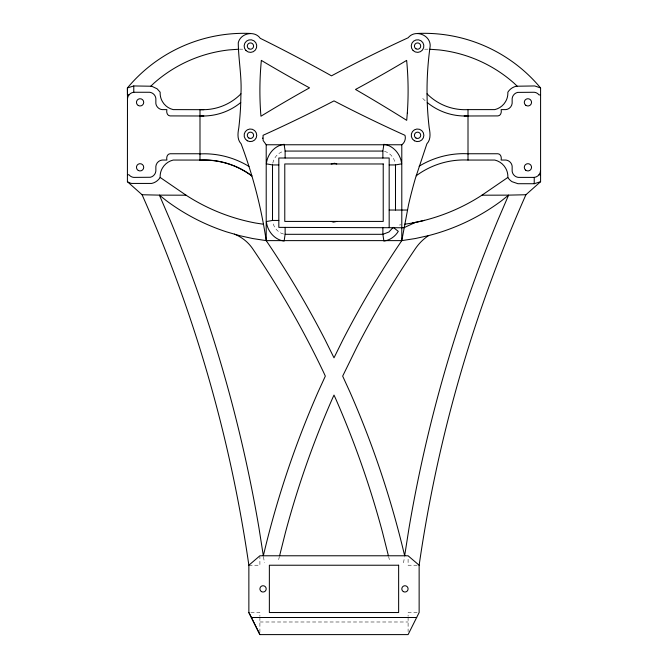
<?xml version="1.0" encoding="UTF-8"?>
<svg xmlns="http://www.w3.org/2000/svg" width="668" height="668" viewBox="0 0 668 668"><rect width="100%" height="100%" fill="white"/><g stroke="black" fill="none" stroke-linecap="round" stroke-linejoin="round"><path stroke-width="0.5" stroke-dasharray="3.34 2.5" d="M403.555 562.782L404.507 556.778M278.631 559.617L279.358 556.736M272.778 163.201C273.838 157.69 277.988 152.705 283.541 151.352M399.397 225.032L400.992 224.79M424.614 49.19L428.647 49.165M248.863 565.228L259.902 565.228L259.902 556.72M417.124 565.228L408.098 565.228L408.098 556.72M250.876 612.531L259.902 612.531L259.902 616.313M417.124 612.531L408.098 612.531L408.098 616.313M259.902 621.991L408.098 621.991M239.353 49.165L243.386 49.19M384.459 151.352C390.012 152.705 394.162 157.69 395.222 163.201M283.541 234.025C277.988 232.681 273.838 227.696 272.778 222.185M422.727 98.43L425.625 101.169M388.642 556.736L389.369 559.617M263.493 556.778L264.445 562.782M408.098 617.257L408.098 631.686M259.902 617.257L259.902 633.631"/><path stroke-width="1" d="M427.052 93.837A53.256 53.256 0 0 0 468.009 109.61L494.804 109.61A16.95 16.95 0 0 0 505.559 101.628L506.453 99.883A16.95 16.95 0 0 0 507.839 92.209A13.41 13.41 0 0 1 516.289 86.23L534.734 85.955L540.587 87.951L540.587 181.713L525.916 194.747A1408.921 1408.921 0 0 0 419.137 565.228L419.137 612.531L408.098 634.6L259.902 634.6L248.863 612.531L248.863 565.228A1408.921 1408.921 0 0 0 142.084 194.747L127.413 181.713L127.471 98.572A7.098 7.098 0 0 1 133.775 92.267L133.775 85.955L151.711 86.23L157.147 88.827L160.161 92.209A16.95 16.95 0 0 0 161.547 99.874L162.441 101.628A16.95 16.95 0 0 0 173.187 109.61L203.757 109.686M240.948 93.837C241.883 76.77 238.468 59.703 238.259 42.81C240.438 33.15 254.55 30.143 260.253 38.31L265.881 41.099A1693.338 1693.338 0 0 1 326.827 73.221L331.503 75.843L332.514 75.292A1424.376 1424.376 0 0 1 403.196 40.038L408.181 37.75C415.079 29.008 430.668 34.97 430.167 46.075C427.395 65.773 426.451 85.729 427.37 105.602A317.242 317.242 0 0 0 429.207 127.905C430.217 133.274 431.019 139.487 426.885 143.804L415.387 178.373A473.186 473.186 0 0 0 408.532 204.817L401.794 240.622A947.358 947.358 0 0 0 342.926 339.778L334 357.814L325.074 339.778A947.358 947.358 0 0 0 266.206 240.622C261.28 207.581 252.855 175.074 241.115 143.804C236.981 139.487 237.783 133.274 238.793 127.905A317.242 317.242 0 0 0 240.63 105.602L240.948 93.837A53.256 53.256 0 0 1 199.991 109.61L199.991 160.053A79.985 79.985 0 0 1 251.844 175.826M262.624 138.568L262.699 138.017M285.127 227.379L285.127 234.309L284.117 241.064C274.498 239.854 267.242 230.944 266.373 221.542L272.511 220.44L278.823 220.44M382.873 158.007L382.873 151.068L383.883 144.313C393.502 145.532 400.758 154.442 401.627 163.835L395.489 164.946L389.177 164.946M127.605 97.778L127.471 98.572L127.413 87.951A151.427 151.427 0 0 1 250.442 33.458M540.395 171.885L540.529 171.091A7.098 7.098 0 0 1 534.225 177.396L518.46 177.396A7.098 7.098 0 0 1 514.193 175.358L513.65 174.757A7.098 7.098 0 0 1 512.147 171.091L512.147 166.365A7.098 7.098 0 0 0 511.496 164.052L511.112 163.351A7.098 7.098 0 0 0 505.843 160.053L501.117 160.053C501.701 157.623 500.967 154.007 497.961 153.749L468.009 153.749M279.6 555.776L285.603 531.878A931.593 931.593 0 0 1 332.564 398.195L334 395.064L335.436 398.195A931.593 931.593 0 0 1 382.397 531.878L388.409 555.776M150.901 86.097L154.032 83.108A135.654 135.654 0 0 1 228.974 49.916L238.251 49.248M248.863 565.228L259.902 555.776L408.098 555.776L419.137 565.228M240.739 102.505L239.111 103.832A59.569 59.569 0 0 1 203.849 115.998L199.857 115.915M336.822 221.417L333.482 222.152L331.253 221.417M331.194 163.969L334.618 163.243L336.755 163.969M404.599 224.239L412.331 223.045A192.86 192.86 0 0 0 481.945 195.198L507.839 177.454A16.95 16.95 0 0 0 506.453 169.781L505.559 168.035A16.95 16.95 0 0 0 494.813 160.053L468.009 160.053A79.985 79.985 0 0 0 416.156 175.826M419.12 166.257L420.681 165.297A86.297 86.297 0 0 1 463.358 153.648L468.143 153.749M415.404 222.369L403.906 227.755L278.823 227.379L278.823 158.007L389.177 158.007L389.177 227.379M507.839 177.454A13.41 13.41 0 0 0 512.097 181.713L517.942 183.708L534.225 183.725L540.587 181.713M133.775 85.955L127.413 87.951L127.454 94.906L128.974 94.906M412.331 223.045L424.614 220.331M525.916 194.747L508.599 195.131L501.701 200.642A208.633 208.633 0 0 1 428.522 235.62L415.237 238.551L401.794 240.622L266.206 240.622L252.763 238.551L239.478 235.62L226.419 231.821A208.633 208.633 0 0 1 166.299 200.642L159.401 195.131L142.084 194.747M427.261 102.505L428.889 103.832A59.569 59.569 0 0 0 464.151 115.998L468.143 115.915M464.151 115.998L497.961 115.915C500.958 115.656 501.71 112.04 501.117 109.61L505.843 109.61A7.098 7.098 0 0 0 512.147 103.298L512.147 98.572A7.098 7.098 0 0 1 517.667 92.393L534.225 92.267A7.098 7.098 0 0 1 538.491 94.305L539.026 94.906L540.546 94.906M199.857 153.891L204.642 153.782A86.164 86.164 0 0 1 247.252 165.413L248.964 166.474M481.945 195.198L508.599 195.131L497.485 221.024A1424.685 1424.685 0 0 0 409.05 527.854L404.658 555.776A947.358 947.358 0 0 0 349.865 391.857L342.667 376.117L356.954 346.984A932.904 932.904 0 0 1 414.97 249.281A48.43 48.43 0 0 1 428.522 235.62M133.775 92.267L149.54 92.267A7.098 7.098 0 0 1 153.807 94.305L154.35 94.906A7.098 7.098 0 0 1 155.853 98.572L155.853 103.298A7.098 7.098 0 0 0 156.504 105.611L156.888 106.312A7.098 7.098 0 0 0 162.157 109.61L166.883 109.61C166.299 112.04 167.033 115.656 170.039 115.915L203.849 115.998M266.206 144.764L401.794 144.764A8.667 8.667 0 0 0 405.251 138.81L405.309 137.925A8.667 8.667 0 0 0 404.942 135.303A1422.857 1422.857 0 0 1 334 100.893A1422.857 1422.857 0 0 1 263.058 135.303L263.134 140.53L266.206 144.764L266.206 240.622M278.823 164.946L272.511 164.946L266.373 163.835C267.242 154.442 274.498 145.532 284.117 144.313L285.127 151.068L382.873 151.068M199.991 153.749L170.039 153.749C167.042 154.007 166.29 157.623 166.883 160.053L162.157 160.053A7.098 7.098 0 0 0 155.853 166.365L155.853 171.091A7.098 7.098 0 0 1 150.333 177.27L133.775 177.396A7.098 7.098 0 0 1 129.508 175.358L128.974 174.757L127.454 174.757M199.991 160.053L173.196 160.053A16.95 16.95 0 0 0 162.441 168.035L161.547 169.781A16.95 16.95 0 0 0 160.161 177.454A13.41 13.41 0 0 1 151.711 183.433L131.613 183.433A13.41 13.41 0 0 1 127.413 181.713M539.026 174.757L540.546 174.757M389.177 210.036L407.396 210.036M285.127 234.309L382.873 234.309L388.901 232.021L393.21 227.379L398.287 231.328C395.222 236.472 389.861 240.28 383.883 241.064L382.873 234.309L382.873 227.379M248.863 612.531L251.393 617.499L416.648 617.499M263.468 224.248L255.669 223.045A192.86 192.86 0 0 1 186.055 195.198L159.401 195.131L170.515 221.024A1424.685 1424.685 0 0 1 258.95 527.854L263.342 555.776A947.358 947.358 0 0 1 318.135 391.857L325.333 376.117L323.629 372.402A932.578 932.578 0 0 0 253.03 249.281A39.704 39.704 0 0 0 234.41 234.142M429.749 49.248L439.026 49.916A135.654 135.654 0 0 1 513.968 83.108L517.099 86.097M160.161 177.454L186.055 195.198M251.393 617.499L259.902 634.6M534.225 177.396L534.225 183.725M468.009 109.61L468.009 160.053M401.794 144.764L401.794 240.622M395.489 164.946L395.489 210.036M285.127 151.068L285.127 158.007M272.511 164.946L272.511 220.44M417.558 33.458A151.427 151.427 0 0 1 540.587 87.951M199.999 160.195A79.859 79.859 0 0 1 251.769 175.934M407.313 113.051L406.703 120.34L401.101 116.817A1693.338 1693.338 0 0 0 356.804 90.205L355.501 89.462L361.989 85.947A1424.376 1424.376 0 0 0 403.163 62.475L406.645 60.387L406.695 60.888A317.242 317.242 0 0 1 407.313 113.051M261.355 60.387L261.305 60.888A317.242 317.242 0 0 0 260.687 113.051L260.954 116.224L263.902 114.412A1424.376 1424.376 0 0 1 304.808 90.489L309.534 87.859L306.011 85.947A1424.376 1424.376 0 0 1 264.837 62.475L261.355 60.387M383.223 163.969L284.777 163.969L284.777 221.417L383.223 221.417L383.223 163.969M398.637 565.228L269.363 565.228L269.363 612.531L398.637 612.531L398.637 565.228M413.1 50.534A6.304 6.304 0 0 0 423.646 47.704A6.304 6.304 0 0 0 415.922 39.98A6.304 6.304 0 0 0 413.1 50.534M415.98 48.806A3.156 3.156 0 0 0 420.715 46.075A3.156 3.156 0 0 0 415.98 43.336A3.156 3.156 0 0 0 415.98 48.806M245.983 50.534A6.304 6.304 0 0 0 256.537 47.704A6.304 6.304 0 0 0 248.813 39.98A6.304 6.304 0 0 0 245.983 50.534M248.863 48.806A3.156 3.156 0 0 0 253.598 46.075A3.156 3.156 0 0 0 248.863 43.336A3.156 3.156 0 0 0 248.863 48.806M247.285 140.764A6.304 6.304 0 0 0 256.746 135.303A6.304 6.304 0 0 0 247.285 129.843A6.304 6.304 0 0 0 247.285 140.764M414.402 140.764A6.304 6.304 0 0 0 423.863 135.303A6.304 6.304 0 0 0 414.402 129.843A6.304 6.304 0 0 0 414.402 140.764M415.98 138.034A3.156 3.156 0 0 0 420.715 135.303A3.156 3.156 0 0 0 415.98 132.573A3.156 3.156 0 0 0 415.98 138.034M248.863 138.034A3.156 3.156 0 0 0 253.598 135.303A3.156 3.156 0 0 0 248.863 132.573A3.156 3.156 0 0 0 248.863 138.034M138.268 170.449A3.624 3.624 0 0 0 143.712 167.309A3.624 3.624 0 0 0 138.268 164.169A3.624 3.624 0 0 0 138.268 170.449M138.268 105.494A3.624 3.624 0 0 0 143.712 102.354A3.624 3.624 0 0 0 138.268 99.215A3.624 3.624 0 0 0 138.268 105.494M525.683 170.165A3.624 3.624 0 0 0 531.511 167.81A3.624 3.624 0 0 0 526.559 163.944A3.624 3.624 0 0 0 525.683 170.165M525.808 105.302A3.624 3.624 0 0 0 531.528 102.713A3.624 3.624 0 0 0 526.417 99.048A3.624 3.624 0 0 0 525.808 105.302M403.372 591.614A3.156 3.156 0 0 0 408.098 588.884A3.156 3.156 0 0 0 403.372 586.153A3.156 3.156 0 0 0 403.372 591.614M261.464 591.606A3.156 3.156 0 0 0 266.206 588.9A3.156 3.156 0 0 0 261.497 586.137A3.156 3.156 0 0 0 261.464 591.606"/></g></svg>
